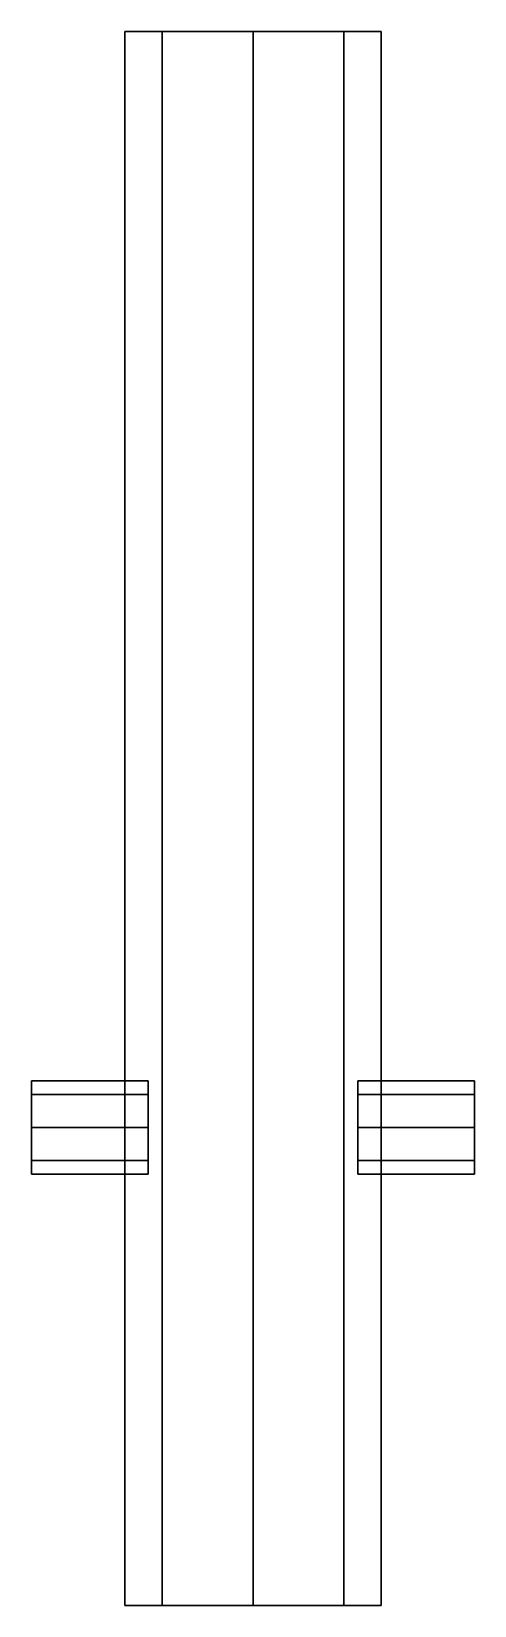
# Model space of a CAD drawing. Extents: x -0.19 to 0.19, y -0.41 to 0.94.
import ezdxf

# ---------------------------------------------------------------- set-up
doc = ezdxf.new("R2010")
doc.units = 0
doc.layers.add('GUN', color=1, linetype='CONTINUOUS')

msp = doc.modelspace()

# ---------------------------------------------------------------- linework, layer by layer
at = {"layer": 'GUN'}
for points in [[(-0.0778, 0.94, 0.0778), (-0.11, 0.94), (-0.11, -0.41), (-0.0778, -0.41, 0.0778)], [(-0.11, 0.94), (-0.0778, 0.94, -0.0778), (-0.0778, -0.41, -0.0778), (-0.11, -0.41)], [(0, 0.94, 0.11), (-0.0778, 0.94, -0.0778), (-0.11, 0.94), (-0.0778, 0.94, 0.0778)], [(0, 0.94, 0.11), (-0.0778, 0.94, 0.0778), (-0.0778, -0.41, 0.0778), (0, -0.41, 0.11)], [(-0.0778, 0.94, -0.0778), (0, 0.94, -0.11), (0, -0.41, -0.11), (-0.0778, -0.41, -0.0778)], [(0.0778, 0.94, 0.0778), (0, 0.94, -0.11), (-0.0778, 0.94, -0.0778), (0, 0.94, 0.11)], [(0.0778, 0.94, 0.0778), (0, 0.94, 0.11), (0, -0.41, 0.11), (0.0778, -0.41, 0.0778)], [(0, 0.94, -0.11), (0.0778, 0.94, -0.0778), (0.0778, -0.41, -0.0778), (0, -0.41, -0.11)], [(0.11, 0.94), (0.0778, 0.94, -0.0778), (0, 0.94, -0.11), (0.0778, 0.94, 0.0778)], [(0.11, 0.94), (0.0778, 0.94, 0.0778), (0.0778, -0.41, 0.0778), (0.11, -0.41)], [(0.0778, 0.94, -0.0778), (0.11, 0.94), (0.11, -0.41), (0.0778, -0.41, -0.0778)], [(-0.09, 0.0283, 0.0283), (-0.09, 0.04), (-0.19, 0.04), (-0.19, 0.0283, 0.0283)], [(-0.09, 0.04), (-0.09, 0.0283, -0.0283), (-0.19, 0.0283, -0.0283), (-0.19, 0.04)], [(-0.19, 0, 0.04), (-0.19, 0.0283, 0.0283), (-0.19, 0.04), (-0.19, -0.0283, 0.0283)], [(-0.19, -0.0283, 0.0283), (-0.19, 0.04), (-0.19, 0.0283, -0.0283), (-0.19, -0.04)], [(-0.09, 0, 0.04), (-0.09, 0.0283, 0.0283), (-0.19, 0.0283, 0.0283), (-0.19, 0, 0.04)], [(-0.09, 0.0283, -0.0283), (-0.09, 0, -0.04), (-0.19, 0, -0.04), (-0.19, 0.0283, -0.0283)], [(-0.19, -0.04), (-0.19, 0.0283, -0.0283), (-0.19, 0, -0.04), (-0.19, -0.0283, -0.0283)], [(0.09, 0.04), (0.09, 0.0283, 0.0283), (0.19, 0.0283, 0.0283), (0.19, 0.04)], [(0.09, 0.0283, -0.0283), (0.09, 0.04), (0.19, 0.04), (0.19, 0.0283, -0.0283)], [(0.09, 0.0283, 0.0283), (0.09, 0, 0.04), (0.19, 0, 0.04), (0.19, 0.0283, 0.0283)], [(0.09, 0, -0.04), (0.09, 0.0283, -0.0283), (0.19, 0.0283, -0.0283), (0.19, 0, -0.04)], [(0.19, 0.04), (0.19, -0.0283, -0.0283), (0.19, 0, -0.04), (0.19, 0.0283, -0.0283)], [(0.19, 0.0283, 0.0283), (0.19, -0.04), (0.19, -0.0283, -0.0283), (0.19, 0.04)], [(0.19, 0, 0.04), (0.19, -0.0283, 0.0283), (0.19, -0.04), (0.19, 0.0283, 0.0283)], [(-0.09, -0.0283, 0.0283), (-0.09, 0, 0.04), (-0.19, 0, 0.04), (-0.19, -0.0283, 0.0283)], [(-0.09, 0, -0.04), (-0.09, -0.0283, -0.0283), (-0.19, -0.0283, -0.0283), (-0.19, 0, -0.04)], [(0.09, 0, 0.04), (0.09, -0.0283, 0.0283), (0.19, -0.0283, 0.0283), (0.19, 0, 0.04)], [(0.09, -0.0283, -0.0283), (0.09, 0, -0.04), (0.19, 0, -0.04), (0.19, -0.0283, -0.0283)], [(-0.09, -0.04), (-0.09, -0.0283, 0.0283), (-0.19, -0.0283, 0.0283), (-0.19, -0.04)], [(-0.09, -0.0283, -0.0283), (-0.09, -0.04), (-0.19, -0.04), (-0.19, -0.0283, -0.0283)], [(0.09, -0.0283, 0.0283), (0.09, -0.04), (0.19, -0.04), (0.19, -0.0283, 0.0283)], [(0.09, -0.04), (0.09, -0.0283, -0.0283), (0.19, -0.0283, -0.0283), (0.19, -0.04)], [(-0.0778, -0.41, 0.0778), (-0.11, -0.41), (-0.0778, -0.41, -0.0778), (0, -0.41, 0.11)], [(0, -0.41, 0.11), (-0.0778, -0.41, -0.0778), (0, -0.41, -0.11), (0.0778, -0.41, 0.0778)], [(0.0778, -0.41, 0.0778), (0, -0.41, -0.11), (0.0778, -0.41, -0.0778), (0.11, -0.41)]]:
    msp.add_3dface(points, dxfattribs=at)

doc.saveas('drawing.dxf')
